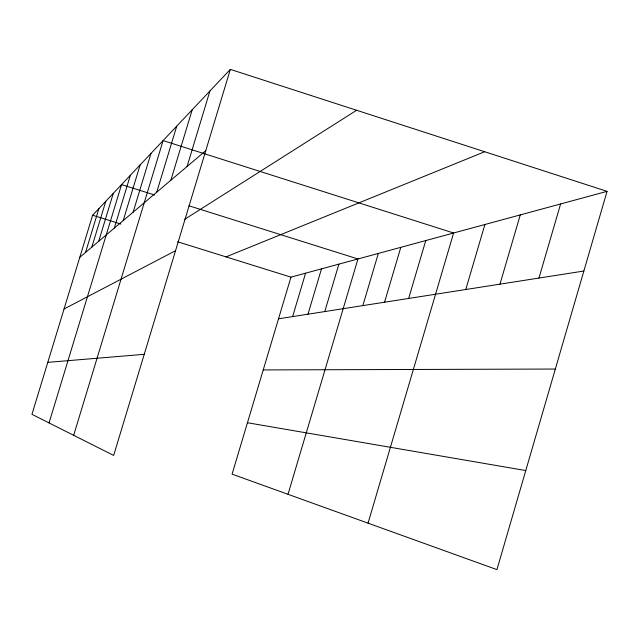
<?xml version="1.0" encoding="UTF-8"?>
<svg xmlns="http://www.w3.org/2000/svg" width="639" height="639" viewBox="0 0 639 639"><rect width="100%" height="100%" fill="white"/><g stroke="black" fill="none" stroke-linecap="round" stroke-linejoin="round"><path stroke-width="0.96" d="M538.957 278.053L560.611 203.961M607.05 191.357L496.934 569.621L232.085 474.146L290.961 277.15L607.05 191.357L230.336 69.379L92.615 215.231L31.95 414.32L113.67 455.431L230.336 69.379M465.775 289.507L484.889 224.521M499.962 284.155L520.266 214.912M384.558 302.215L400.813 247.341M408.656 298.445L425.766 240.568M368.048 523.157L453.61 233.003L163.097 140.588L73.669 435.311M324.772 311.568L338.886 264.147M288.005 494.306L357.96 258.971L188.936 205.79M362.848 305.61L378.328 253.443M292.622 316.601L305.586 273.188M307.982 314.196L321.497 268.867M156.715 192.203L176.739 126.139M170.869 180.222L192.211 109.756M187.067 166.515L209.911 91.018M85.546 252.445L98.917 208.554M91.824 247.133L105.786 201.285M98.694 241.318L113.295 193.329M49.051 422.922L121.546 184.591L154.766 195.039M114.301 228.107L130.372 175.246M123.223 220.559L140.125 164.918M133.136 212.164L150.972 153.432M79.787 257.325L205.766 150.676M184.272 219.56L356.61 110.267M64.044 308.988L175.541 250.696M226.038 256.886L484.681 151.739M278.516 318.805L583.854 271.032M47.781 362.361L144.23 354.318M263.236 369.925L555.323 369.038M247.445 422.738L525.769 470.56M92.615 215.231L120.899 224.057M177.602 241.766L290.961 277.15"/></g></svg>
